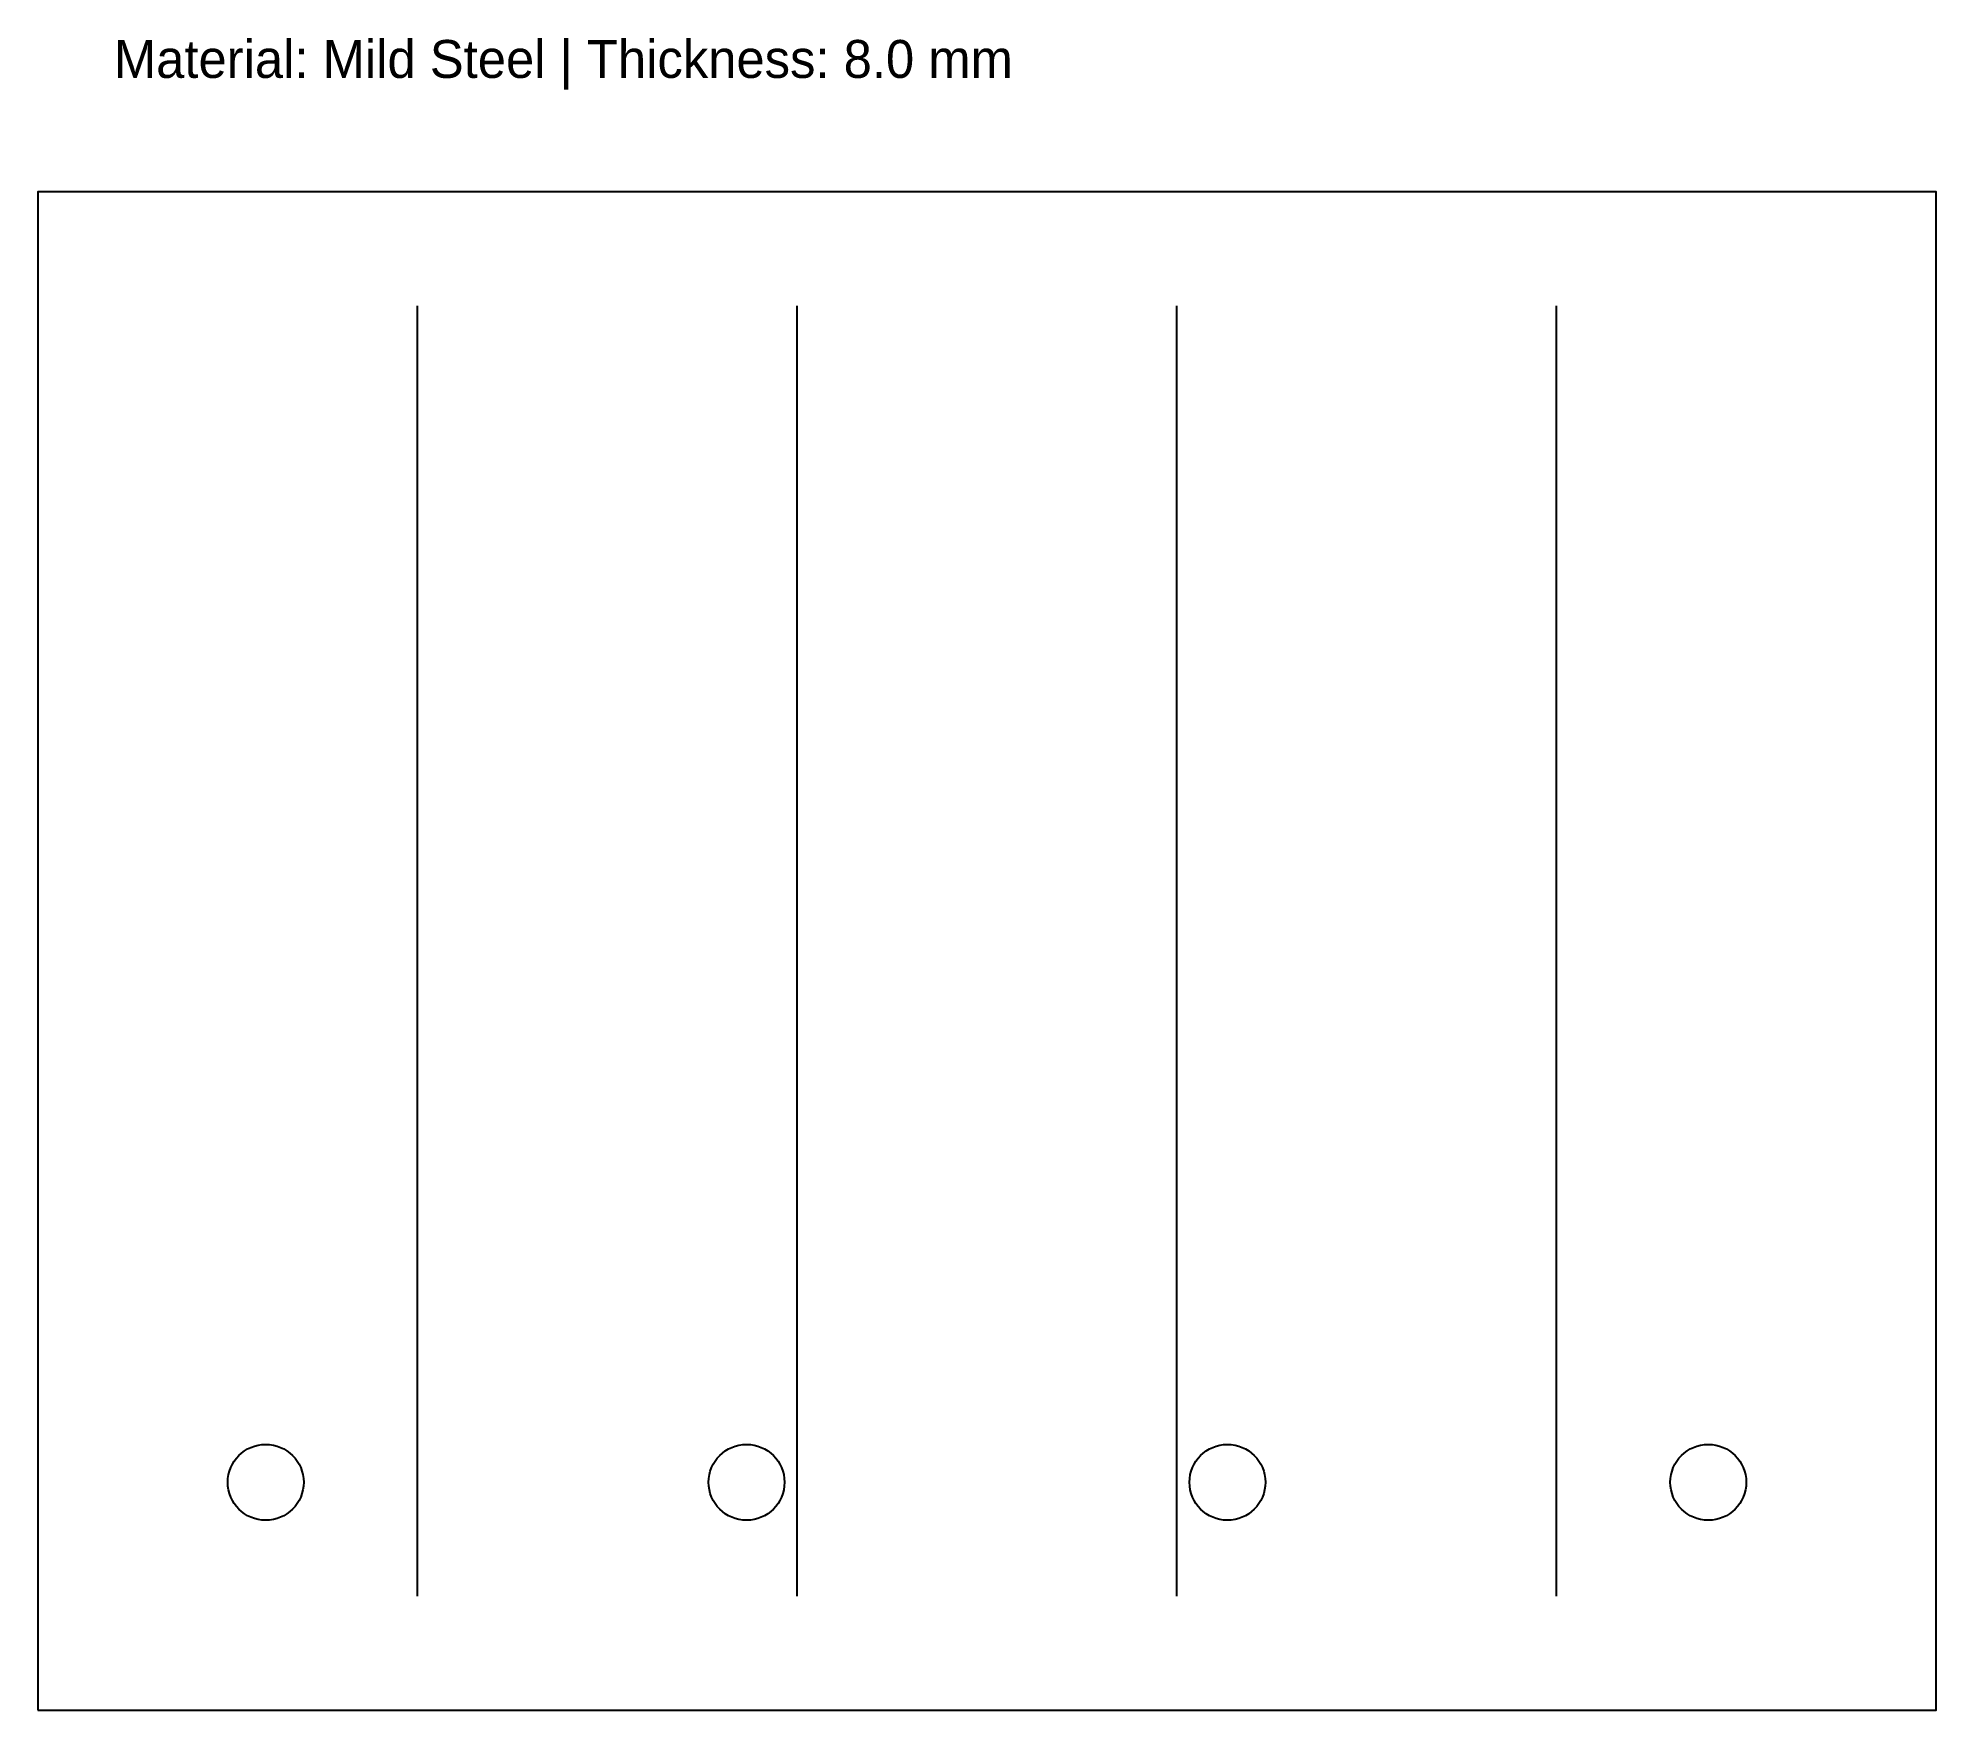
# Model space of a CAD drawing. Header units: metres. Extents: x 0 to 250, y 0 to 220.
import ezdxf

# ---------------------------------------------------------------- set-up
doc = ezdxf.new("R2010")
doc.units = ezdxf.units.M

msp = doc.modelspace()

# ---------------------------------------------------------------- linework, layer by layer
at = {"layer": 'BEND'}
for p, q in [((50, 15), (50, 185)), ((100, 15), (100, 185)), ((150, 15), (150, 185)), ((200, 15), (200, 185))]:
    msp.add_line(p, q, dxfattribs=at)
at = {"layer": 'CUT'}
msp.add_lwpolyline([(0, 0), (250, 0), (250, 200), (0, 200)], close=True, dxfattribs=at)
at = {"layer": 'HOLES'}
for centre in [(30, 30), (93.33, 30), (156.67, 30), (220, 30)]:
    msp.add_circle(centre, 5, dxfattribs=at)

# ---------------------------------------------------------------- texts
at = {"layer": 'NOTES'}
msp.add_text('Material: Mild Steel | Thickness: 8.0 mm', height=5, dxfattribs=at).set_placement((10, 215))

doc.saveas('drawing.dxf')
